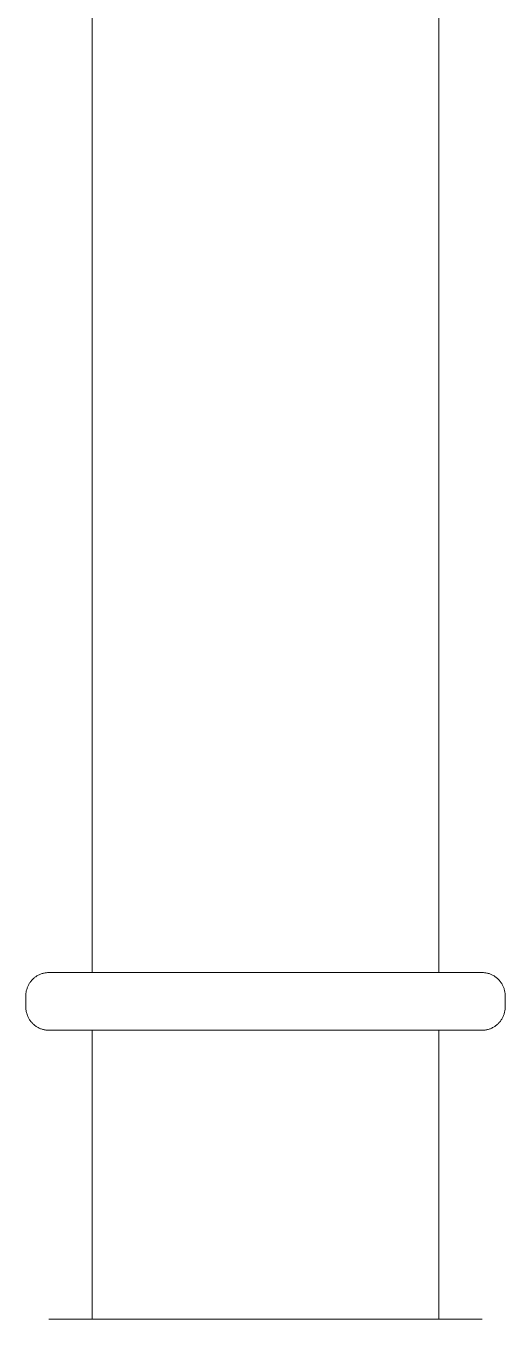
# Model space of a CAD drawing. Header units: millimetres. Extents: x -75 to 3710, y -20 to 2482.
# Drawn here: x 262 to 303.5, y 2118.4 to 2230.3 of the extents above; entities that cross this region are included whole.
import ezdxf

# ---------------------------------------------------------------- set-up
doc = ezdxf.new("R2010")
doc.units = ezdxf.units.MM
doc.layers.add('ZANO_R', color=7, linetype='Continuous', lineweight=0)

msp = doc.modelspace()

# ---------------------------------------------------------------- linework, layer by layer
at = {"layer": 'ZANO_R'}
for p, q in [((267.75, 2151.66), (267.75, 2314.8)), ((297.75, 2151.66), (297.75, 2314.8)), ((267.75, 2149.8), (267.75, 2151.66)), ((297.75, 2149.8), (297.75, 2151.66)), ((267.75, 2148.36), (267.75, 2149.8)), ((297.75, 2148.36), (297.75, 2149.8)), ((263.09, 2148.14), (263.15, 2148.17)), ((263.15, 2148.17), (263.21, 2148.2)), ((263.21, 2148.2), (263.28, 2148.22)), ((263.28, 2148.22), (263.34, 2148.25)), ((263.34, 2148.25), (263.41, 2148.27)), ((263.41, 2148.27), (263.47, 2148.29)), ((263.47, 2148.29), (263.54, 2148.3)), ((263.54, 2148.3), (263.6, 2148.32)), ((263.6, 2148.32), (263.67, 2148.33)), ((263.67, 2148.33), (263.74, 2148.34)), ((263.74, 2148.34), (263.81, 2148.35)), ((263.81, 2148.35), (263.88, 2148.36)), ((263.88, 2148.36), (263.94, 2148.36)), ((263.94, 2148.36), (264.01, 2148.36)), ((301.49, 2148.36), (264.01, 2148.36)), ((301.56, 2148.36), (301.49, 2148.36)), ((301.49, 2148.36), (301.49, 2148.36)), ((301.63, 2148.36), (301.56, 2148.36)), ((301.7, 2148.35), (301.63, 2148.36)), ((301.76, 2148.34), (301.7, 2148.35)), ((301.83, 2148.33), (301.76, 2148.34)), ((301.9, 2148.32), (301.83, 2148.33)), ((301.96, 2148.3), (301.9, 2148.32)), ((302.03, 2148.29), (301.96, 2148.3)), ((302.1, 2148.27), (302.03, 2148.29)), ((302.16, 2148.25), (302.1, 2148.27)), ((302.22, 2148.22), (302.16, 2148.25)), ((302.29, 2148.2), (302.22, 2148.22)), ((302.35, 2148.17), (302.29, 2148.2)), ((302.41, 2148.14), (302.35, 2148.17)), ((262.13, 2147.03), (262.15, 2147.1)), ((262.15, 2147.1), (262.18, 2147.16)), ((262.18, 2147.16), (262.21, 2147.22)), ((262.21, 2147.22), (262.24, 2147.28)), ((262.24, 2147.28), (262.27, 2147.34)), ((262.27, 2147.34), (262.3, 2147.4)), ((262.3, 2147.4), (262.34, 2147.46)), ((262.34, 2147.46), (262.38, 2147.51)), ((262.38, 2147.51), (262.42, 2147.57)), ((262.42, 2147.57), (262.46, 2147.62)), ((262.46, 2147.62), (262.5, 2147.68)), ((262.5, 2147.68), (262.55, 2147.73)), ((262.55, 2147.73), (262.6, 2147.78)), ((262.6, 2147.78), (262.65, 2147.82)), ((262.65, 2147.82), (262.7, 2147.87)), ((262.7, 2147.87), (262.75, 2147.91)), ((262.75, 2147.91), (262.8, 2147.95)), ((262.8, 2147.95), (262.86, 2148)), ((262.86, 2148), (262.91, 2148.03)), ((262.91, 2148.03), (262.97, 2148.07)), ((262.97, 2148.07), (263.03, 2148.1)), ((263.03, 2148.1), (263.09, 2148.14)), ((302.47, 2148.1), (302.41, 2148.14)), ((302.53, 2148.07), (302.47, 2148.1)), ((302.59, 2148.03), (302.53, 2148.07)), ((302.64, 2148), (302.59, 2148.03)), ((302.7, 2147.95), (302.64, 2148)), ((302.75, 2147.91), (302.7, 2147.95)), ((302.81, 2147.87), (302.75, 2147.91)), ((302.86, 2147.82), (302.81, 2147.87)), ((302.9, 2147.78), (302.86, 2147.82)), ((302.95, 2147.73), (302.9, 2147.78)), ((303, 2147.68), (302.95, 2147.73)), ((303.04, 2147.62), (303, 2147.68)), ((303.08, 2147.57), (303.04, 2147.62)), ((303.12, 2147.51), (303.08, 2147.57)), ((303.16, 2147.46), (303.12, 2147.51)), ((303.2, 2147.4), (303.16, 2147.46)), ((303.23, 2147.34), (303.2, 2147.4)), ((303.27, 2147.28), (303.23, 2147.34)), ((303.3, 2147.22), (303.27, 2147.28)), ((303.33, 2147.16), (303.3, 2147.22)), ((303.35, 2147.1), (303.33, 2147.16)), ((303.38, 2147.03), (303.35, 2147.1)), ((262.01, 2146.43), (262.02, 2146.5)), ((262.01, 2146.36), (262.01, 2146.43)), ((262.01, 2145.36), (262.01, 2146.36)), ((262.02, 2146.57), (262.03, 2146.63)), ((262.02, 2146.5), (262.02, 2146.57)), ((262.03, 2146.63), (262.04, 2146.7)), ((262.04, 2146.7), (262.05, 2146.77)), ((262.05, 2146.77), (262.07, 2146.83)), ((262.07, 2146.83), (262.09, 2146.9)), ((262.09, 2146.9), (262.11, 2146.97)), ((262.11, 2146.97), (262.13, 2147.03)), ((303.4, 2146.97), (303.38, 2147.03)), ((303.42, 2146.9), (303.4, 2146.97)), ((303.43, 2146.83), (303.42, 2146.9)), ((303.45, 2146.77), (303.43, 2146.83)), ((303.46, 2146.7), (303.45, 2146.77)), ((303.47, 2146.63), (303.46, 2146.7)), ((303.48, 2146.57), (303.47, 2146.63)), ((303.49, 2146.5), (303.48, 2146.57)), ((303.49, 2146.43), (303.49, 2146.5)), ((303.49, 2146.36), (303.49, 2146.43)), ((303.49, 2145.36), (303.49, 2146.36)), ((262.01, 2145.29), (262.01, 2145.36)), ((262.02, 2145.22), (262.01, 2145.29)), ((262.02, 2145.16), (262.02, 2145.22)), ((262.03, 2145.09), (262.02, 2145.16)), ((262.04, 2145.02), (262.03, 2145.09)), ((262.05, 2144.95), (262.04, 2145.02)), ((262.07, 2144.89), (262.05, 2144.95)), ((262.09, 2144.82), (262.07, 2144.89)), ((262.11, 2144.76), (262.09, 2144.82)), ((303.4, 2144.76), (303.42, 2144.82)), ((303.42, 2144.82), (303.43, 2144.89)), ((303.43, 2144.89), (303.45, 2144.95)), ((303.45, 2144.95), (303.46, 2145.02)), ((303.46, 2145.02), (303.47, 2145.09)), ((303.47, 2145.09), (303.48, 2145.16)), ((303.48, 2145.16), (303.49, 2145.22)), ((303.49, 2145.29), (303.49, 2145.36)), ((303.49, 2145.22), (303.49, 2145.29)), ((262.13, 2144.69), (262.11, 2144.76)), ((262.15, 2144.63), (262.13, 2144.69)), ((262.18, 2144.56), (262.15, 2144.63)), ((262.21, 2144.5), (262.18, 2144.56)), ((262.24, 2144.44), (262.21, 2144.5)), ((262.27, 2144.38), (262.24, 2144.44)), ((262.3, 2144.32), (262.27, 2144.38)), ((262.34, 2144.26), (262.3, 2144.32)), ((262.38, 2144.21), (262.34, 2144.26)), ((262.42, 2144.15), (262.38, 2144.21)), ((262.46, 2144.1), (262.42, 2144.15)), ((262.5, 2144.05), (262.46, 2144.1)), ((262.55, 2144), (262.5, 2144.05)), ((262.6, 2143.95), (262.55, 2144)), ((262.65, 2143.9), (262.6, 2143.95)), ((262.7, 2143.85), (262.65, 2143.9)), ((262.75, 2143.81), (262.7, 2143.85)), ((262.8, 2143.77), (262.75, 2143.81)), ((262.86, 2143.73), (262.8, 2143.77)), ((262.91, 2143.69), (262.86, 2143.73)), ((262.97, 2143.65), (262.91, 2143.69)), ((302.53, 2143.65), (302.59, 2143.69)), ((302.59, 2143.69), (302.64, 2143.73)), ((302.64, 2143.73), (302.7, 2143.77)), ((302.7, 2143.77), (302.75, 2143.81)), ((302.75, 2143.81), (302.81, 2143.85)), ((302.81, 2143.85), (302.86, 2143.9)), ((302.86, 2143.9), (302.9, 2143.95)), ((302.9, 2143.95), (302.95, 2144)), ((302.95, 2144), (303, 2144.05)), ((303, 2144.05), (303.04, 2144.1)), ((303.04, 2144.1), (303.08, 2144.15)), ((303.08, 2144.15), (303.12, 2144.21)), ((303.12, 2144.21), (303.16, 2144.26)), ((303.16, 2144.26), (303.2, 2144.32)), ((303.2, 2144.32), (303.23, 2144.38)), ((303.23, 2144.38), (303.27, 2144.44)), ((303.27, 2144.44), (303.3, 2144.5)), ((303.3, 2144.5), (303.33, 2144.56)), ((303.33, 2144.56), (303.35, 2144.63)), ((303.35, 2144.63), (303.38, 2144.69)), ((303.38, 2144.69), (303.4, 2144.76)), ((263.03, 2143.62), (262.97, 2143.65)), ((263.09, 2143.59), (263.03, 2143.62)), ((263.15, 2143.56), (263.09, 2143.59)), ((263.21, 2143.53), (263.15, 2143.56)), ((263.28, 2143.5), (263.21, 2143.53)), ((263.34, 2143.48), (263.28, 2143.5)), ((263.41, 2143.46), (263.34, 2143.48)), ((263.47, 2143.44), (263.41, 2143.46)), ((263.54, 2143.42), (263.47, 2143.44)), ((263.6, 2143.4), (263.54, 2143.42)), ((263.67, 2143.39), (263.6, 2143.4)), ((263.74, 2143.38), (263.67, 2143.39)), ((263.81, 2143.37), (263.74, 2143.38)), ((263.88, 2143.37), (263.81, 2143.37)), ((263.94, 2143.36), (263.88, 2143.37)), ((264.01, 2143.36), (263.94, 2143.36)), ((301.49, 2143.36), (264.01, 2143.36)), ((267.75, 2134.85), (267.75, 2143.36)), ((297.75, 2134.85), (297.75, 2143.36)), ((301.49, 2143.36), (301.56, 2143.36)), ((301.49, 2143.36), (301.49, 2143.36)), ((301.56, 2143.36), (301.63, 2143.37)), ((301.63, 2143.37), (301.7, 2143.37)), ((301.7, 2143.37), (301.76, 2143.38)), ((301.76, 2143.38), (301.83, 2143.39)), ((301.83, 2143.39), (301.9, 2143.4)), ((301.9, 2143.4), (301.96, 2143.42)), ((301.96, 2143.42), (302.03, 2143.44)), ((302.03, 2143.44), (302.1, 2143.46)), ((302.1, 2143.46), (302.16, 2143.48)), ((302.16, 2143.48), (302.22, 2143.5)), ((302.22, 2143.5), (302.29, 2143.53)), ((302.29, 2143.53), (302.35, 2143.56)), ((302.35, 2143.56), (302.41, 2143.59)), ((302.41, 2143.59), (302.47, 2143.62)), ((302.47, 2143.62), (302.53, 2143.65)), ((267.75, 2134.51), (267.75, 2134.85)), ((297.75, 2134.51), (297.75, 2134.85)), ((267.75, 2130.35), (267.75, 2134.51)), ((297.75, 2130.35), (297.75, 2134.51)), ((267.75, 2118.36), (267.75, 2130.35)), ((297.75, 2118.36), (297.75, 2130.35)), ((301.49, 2118.36), (264.01, 2118.36)), ((301.49, 2118.36), (301.49, 2118.36))]:
    msp.add_line(p, q, dxfattribs=at)

doc.saveas('drawing.dxf')
